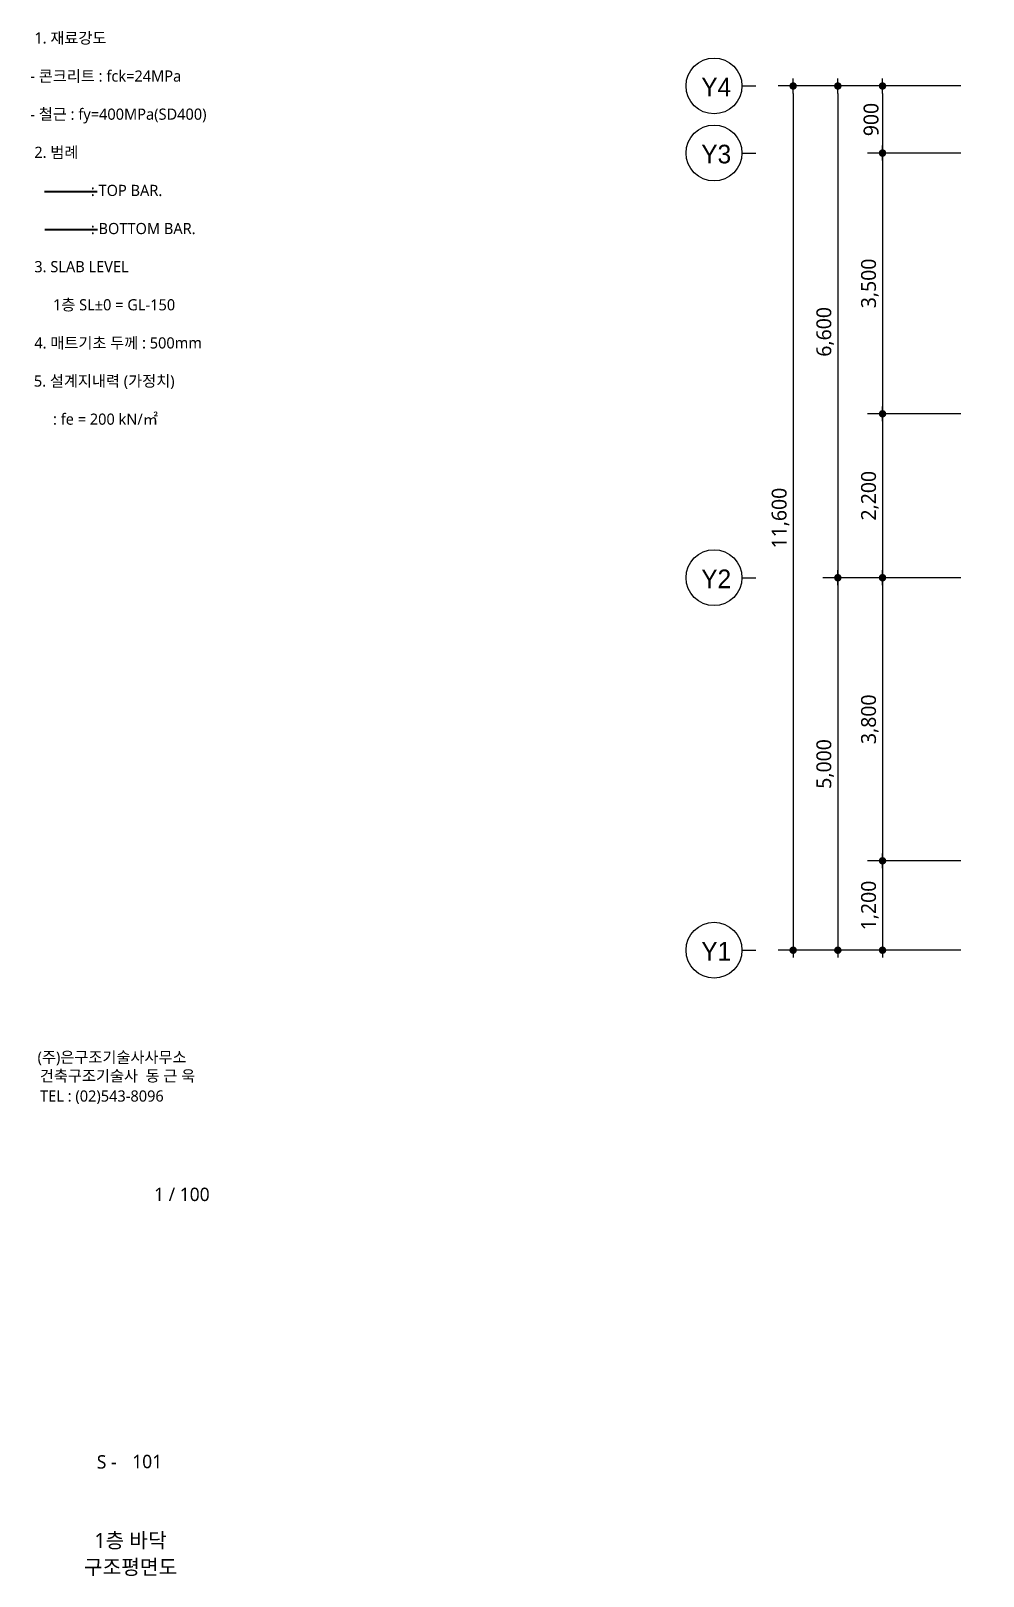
# Model space of a CAD drawing. Extents: x 4530 to 250084, y -28397 to -2308.
# Drawn here: x 37734 to 50517, y -28397 to -7656 of the extents above; entities that cross this region are included whole.
import ezdxf
from ezdxf.enums import TextEntityAlignment as Align

# ---------------------------------------------------------------- set-up
doc = ezdxf.new("R2010")
doc.units = 0
doc.header["$LTSCALE"] = 100
doc.header["$MEASUREMENT"] = 0
doc.header["$PDMODE"] = 34
doc.header["$PDSIZE"] = 3
doc.linetypes.add('HID', pattern=[3.45, 2.25, -1.2])
doc.layers.get('0').update_dxf_attribs({"linetype": 'CONTINUOUS'})
doc.layers.get('Defpoints').update_dxf_attribs({"color": 171, "linetype": 'CONTINUOUS'})
for name, color, linetype in [('buble', 3, 'CONTINUOUS'), ('DIM', 1, 'CONTINUOUS'), ('TEXT', 3, 'CONTINUOUS')]:
    doc.layers.add(name, color=color, linetype=linetype)
doc.styles.add('HY울릉도M', font='')
doc.styles.get("Standard").update_dxf_attribs({"font": 'malgun.ttf'})
doc.styles.add('맑은고딕', font='malgun.ttf')
doc.styles.get('HY울릉도M').set_extended_font_data('HY울릉도M')
doc.dimstyles.new('YenaA1-100', dxfattribs={"dimscale": 100, "dimtxt": 2, "dimasz": 1, "dimexe": 2, "dimexo": 3, "dimgap": 0.5, "dimtad": 1, "dimdec": 0, "dimzin": 9, "dimlunit": 6, "dimtxsty": 'STANDARD', "dimblk": 'dots', "dimcen": 0, "dimclrt": 3, "dimadec": 0, "dimazin": 0, "dimtm": 1e-09, "dimtfac": 1, "dimtdec": 0, "dimtix": 1, "dimtmove": 2, "dimatfit": 3, "dimldrblk": 'dots', "dimfxl": 1, "dimtolj": 1, "dimtzin": 0, "dimarcsym": 0})

# ---------------------------------------------------------------- blocks, each defined once
blk = doc.blocks.new('dots')
blk.add_line((-1, 0), (1, 0))
at = {"const_width": 0.5}
blk.add_lwpolyline([(-0.25, 0, 1), (0.25, 0, 1)], format="xyb", close=True, dxfattribs=at)
blk = doc.blocks.new('*D111')
at = {"layer": 'Defpoints', "color": 0, "transparency": 16777216}
for p in [(50517, -8396), (47967, -19996), (50517, -19996)]:
    blk.add_point(p, dxfattribs=at)
at = {"layer": 'DIM', "color": 0, "lineweight": -2, "transparency": 16777216}
for p, q in [((50217, -8396), (47767, -8396)), ((47967, -8496), (47967, -19896)), ((50217, -19996), (47767, -19996))]:
    blk.add_line(p, q, dxfattribs=at)
at = {"layer": 'DIM', "color": 0, "lineweight": -2, "transparency": 16777216, "xscale": 100, "yscale": 100, "zscale": 100}
for p, rotation in [((47967, -8396), 90), ((47967, -19996), 270)]:
    blk.add_blockref('dots', p, dxfattribs=dict(at, rotation=rotation))
at = {"layer": 'DIM', "color": 3, "transparency": 16777216, "insert": (47797, -14196), "char_height": 200, "attachment_point": 5, "rotation": 90}
blk.add_mtext('\\A1;11,600', dxfattribs=at)
blk = doc.blocks.new('*D112')
at = {"layer": 'Defpoints', "color": 0, "transparency": 16777216}
for p in [(50517, -9296), (49167, -12796), (50517, -12796)]:
    blk.add_point(p, dxfattribs=at)
at = {"layer": 'DIM', "color": 0, "lineweight": -2, "transparency": 16777216}
for p, q in [((50217, -9296), (48967, -9296)), ((49167, -9396), (49167, -12696)), ((50217, -12796), (48967, -12796))]:
    blk.add_line(p, q, dxfattribs=at)
at = {"layer": 'DIM', "color": 0, "lineweight": -2, "transparency": 16777216, "xscale": 100, "yscale": 100, "zscale": 100}
for p, rotation in [((49167, -9296), 90), ((49167, -12796), 270)]:
    blk.add_blockref('dots', p, dxfattribs=dict(at, rotation=rotation))
at = {"layer": 'DIM', "color": 3, "transparency": 16777216, "insert": (48997, -11046), "char_height": 200, "attachment_point": 5, "rotation": 90}
blk.add_mtext('\\A1;3,500', dxfattribs=at)
blk = doc.blocks.new('*D113')
at = {"layer": 'Defpoints', "color": 0, "transparency": 16777216}
for p in [(50517, -8396), (49167, -9296), (50517, -9296)]:
    blk.add_point(p, dxfattribs=at)
at = {"layer": 'DIM', "color": 0, "lineweight": -2, "transparency": 16777216}
for p, q in [((50217, -8396), (48967, -8396)), ((49167, -8496), (49167, -9196)), ((50217, -9296), (48967, -9296))]:
    blk.add_line(p, q, dxfattribs=at)
at = {"layer": 'DIM', "color": 0, "lineweight": -2, "transparency": 16777216, "xscale": 100, "yscale": 100, "zscale": 100}
for p, rotation in [((49167, -8396), 90), ((49167, -9296), 270)]:
    blk.add_blockref('dots', p, dxfattribs=dict(at, rotation=rotation))
at = {"layer": 'DIM', "color": 3, "transparency": 16777216, "insert": (49014, -8846), "char_height": 200, "attachment_point": 5, "rotation": 90}
blk.add_mtext('\\A1;900', dxfattribs=at)
blk = doc.blocks.new('*D114')
at = {"layer": 'Defpoints', "color": 0, "transparency": 16777216}
for p in [(50517, -14996), (49167, -18796), (50517, -18796)]:
    blk.add_point(p, dxfattribs=at)
at = {"layer": 'DIM', "color": 0, "lineweight": -2, "transparency": 16777216}
for p, q in [((50217, -14996), (48967, -14996)), ((49167, -15096), (49167, -18696)), ((50217, -18796), (48967, -18796))]:
    blk.add_line(p, q, dxfattribs=at)
at = {"layer": 'DIM', "color": 0, "lineweight": -2, "transparency": 16777216, "xscale": 100, "yscale": 100, "zscale": 100}
for p, rotation in [((49167, -14996), 90), ((49167, -18796), 270)]:
    blk.add_blockref('dots', p, dxfattribs=dict(at, rotation=rotation))
at = {"layer": 'DIM', "color": 3, "transparency": 16777216, "insert": (48997, -16896), "char_height": 200, "attachment_point": 5, "rotation": 90}
blk.add_mtext('\\A1;3,800', dxfattribs=at)
blk = doc.blocks.new('*D115')
at = {"layer": 'Defpoints', "color": 0, "transparency": 16777216}
for p in [(50517, -18796), (49167, -19996), (50517, -19996)]:
    blk.add_point(p, dxfattribs=at)
at = {"layer": 'DIM', "color": 0, "lineweight": -2, "transparency": 16777216}
for p, q in [((50217, -18796), (48967, -18796)), ((49167, -18896), (49167, -19896)), ((50217, -19996), (48967, -19996))]:
    blk.add_line(p, q, dxfattribs=at)
at = {"layer": 'DIM', "color": 0, "lineweight": -2, "transparency": 16777216, "xscale": 100, "yscale": 100, "zscale": 100}
for p, rotation in [((49167, -18796), 90), ((49167, -19996), 270)]:
    blk.add_blockref('dots', p, dxfattribs=dict(at, rotation=rotation))
at = {"layer": 'DIM', "color": 3, "transparency": 16777216, "insert": (48997, -19396), "char_height": 200, "attachment_point": 5, "rotation": 90}
blk.add_mtext('\\A1;1,200', dxfattribs=at)
blk = doc.blocks.new('*D116')
at = {"layer": 'Defpoints', "color": 0, "transparency": 16777216}
for p in [(50517, -14996), (48567, -19996), (50517, -19996)]:
    blk.add_point(p, dxfattribs=at)
at = {"layer": 'DIM', "color": 0, "lineweight": -2, "transparency": 16777216}
for p, q in [((50217, -14996), (48367, -14996)), ((48567, -15096), (48567, -19896)), ((50217, -19996), (48367, -19996))]:
    blk.add_line(p, q, dxfattribs=at)
at = {"layer": 'DIM', "color": 0, "lineweight": -2, "transparency": 16777216, "xscale": 100, "yscale": 100, "zscale": 100}
for p, rotation in [((48567, -14996), 90), ((48567, -19996), 270)]:
    blk.add_blockref('dots', p, dxfattribs=dict(at, rotation=rotation))
at = {"layer": 'DIM', "color": 3, "transparency": 16777216, "insert": (48397, -17496), "char_height": 200, "attachment_point": 5, "rotation": 90}
blk.add_mtext('\\A1;5,000', dxfattribs=at)
blk = doc.blocks.new('*D117')
at = {"layer": 'Defpoints', "color": 0, "transparency": 16777216}
for p in [(50517, -8396), (48567, -14996), (50517, -14996)]:
    blk.add_point(p, dxfattribs=at)
at = {"layer": 'DIM', "color": 0, "lineweight": -2, "transparency": 16777216}
for p, q in [((50217, -8396), (48367, -8396)), ((48567, -8496), (48567, -14896)), ((50217, -14996), (48367, -14996))]:
    blk.add_line(p, q, dxfattribs=at)
at = {"layer": 'DIM', "color": 0, "lineweight": -2, "transparency": 16777216, "xscale": 100, "yscale": 100, "zscale": 100}
for p, rotation in [((48567, -8396), 90), ((48567, -14996), 270)]:
    blk.add_blockref('dots', p, dxfattribs=dict(at, rotation=rotation))
at = {"layer": 'DIM', "color": 3, "transparency": 16777216, "insert": (48397, -11696), "char_height": 200, "attachment_point": 5, "rotation": 90}
blk.add_mtext('\\A1;6,600', dxfattribs=at)
blk = doc.blocks.new('*D118')
at = {"layer": 'Defpoints', "color": 0, "transparency": 16777216}
for p in [(50517, -12796), (49167, -14996), (50517, -14996)]:
    blk.add_point(p, dxfattribs=at)
at = {"layer": 'DIM', "color": 0, "lineweight": -2, "transparency": 16777216}
for p, q in [((50217, -12796), (48967, -12796)), ((49167, -12896), (49167, -14896)), ((50217, -14996), (48967, -14996))]:
    blk.add_line(p, q, dxfattribs=at)
at = {"layer": 'DIM', "color": 0, "lineweight": -2, "transparency": 16777216, "xscale": 100, "yscale": 100, "zscale": 100}
for p, rotation in [((49167, -12796), 90), ((49167, -14996), 270)]:
    blk.add_blockref('dots', p, dxfattribs=dict(at, rotation=rotation))
at = {"layer": 'DIM', "color": 3, "transparency": 16777216, "insert": (48997, -13896), "char_height": 200, "attachment_point": 5, "rotation": 90}
blk.add_mtext('\\A1;2,200', dxfattribs=at)

msp = doc.modelspace()

# ---------------------------------------------------------------- linework, layer by layer
at = {"layer": 'buble'}
for p, q in [((47279.7, -8395.5), (47467.2, -8395.5)), ((47279.7, -9295.5), (47467.2, -9295.5)), ((47279.7, -14995.5), (47467.2, -14995.5)), ((47279.7, -19995.5), (47467.2, -19995.5))]:
    msp.add_line(p, q, dxfattribs=at)
for centre in [(46904.7, -8395.5), (46904.7, -9295.5), (46904.7, -14995.5), (46904.7, -19995.5)]:
    msp.add_circle(centre, 375, dxfattribs=at)
at = {"layer": 'TEXT', "const_width": 25}
msp.add_lwpolyline([(38626.1, -9813.8), (37914.3, -9813.8)], dxfattribs=at)
at = {"layer": 'TEXT', "linetype": 'HID', "ltscale": 0.5, "const_width": 25}
msp.add_lwpolyline([(38632.5, -10325.5), (37920.6, -10325.5)], dxfattribs=at)

# ---------------------------------------------------------------- texts
at = {"layer": 'buble', "style": 'HY울릉도M'}
for s, p in [('Y4', (46934.4, -8409.6)), ('Y3', (46934.4, -9309.6)), ('Y2', (46934.4, -15009.6)), ('Y1', (46934.4, -20009.6))]:
    msp.add_text(s, height=250, dxfattribs=at).set_placement(p, align=Align.MIDDLE)
at = {"layer": 'TEXT', "style": '맑은고딕'}
for s, p in [('1. 재료강도', (37780.3, -7825.7)), ('   - 콘크리트 : fck=24MPa', (37573.8, -8337.4)), ('   - 철근 : fy=400MPa(SD400)', (37573.8, -8849.1)), ('2. 범례', (37780.3, -9360.8)), ('          : TOP BAR.', (38030.8, -9872.5)), ('          : BOTTOM BAR.', (38030.8, -10384.2)), ('3. SLAB LEVEL', (37780.3, -10895.9)), ('1층 SL%%P0 = GL-150', (38030.8, -11407.6)), ('4. 매트기초 두께 : 500mm', (37780.3, -11919.3)), ('5. 설계지내력 (가정치)', (37774, -12431)), (': fe = 200 kN/㎡', (38030.8, -12942.7))]:
    msp.add_text(s, height=150, dxfattribs=at).set_placement(p)
at = {"layer": 'TEXT'}
for s, height, p in [('(주)은구조기술사사무소', 150, (37823.8, -21507.3)), ('건축구조기술사  동 근 욱', 150, (37854.6, -21757.5)), ('TEL : (02)543-8096', 150, (37857.6, -22028.2)), ('S -', 180, (38618.7, -26954.1))]:
    msp.add_text(s, height=height, dxfattribs=at).set_placement(p)
msp.add_text('1 / 100', height=180, dxfattribs=at).set_placement((39761.2, -23273), align=Align.MIDDLE)
for s, height, p in [('101', 180, (39295.2, -26949.1)), ('1층 바닥', 200, (39071.9, -28018.2)), ('구조평면도', 200, (39071.9, -28375.5))]:
    msp.add_text(s, height=height, dxfattribs=at).set_placement(p, align=Align.CENTER)

# ---------------------------------------------------------------- dimensions: what is measured, and where the dimension line sits
at = {"layer": 'DIM'}
for base, p1, p2, picture, middle in [((47967.2, -19995.5), (50517.2, -8395.5), (50517.2, -19995.5), '*D111', (47796.6, -14195.5)), ((48567.2, -14995.5), (50517.2, -8395.5), (50517.2, -14995.5), '*D117', (48397.1, -11695.5)), ((49167.2, -9295.5), (50517.2, -8395.5), (50517.2, -9295.5), '*D113', (49013.9, -8845.5)), ((49167.2, -12795.5), (50517.2, -9295.5), (50517.2, -12795.5), '*D112', (48997.1, -11045.5)), ((49167.2, -14995.5), (50517.2, -12795.5), (50517.2, -14995.5), '*D118', (48997.1, -13895.5)), ((48567.2, -19995.5), (50517.2, -14995.5), (50517.2, -19995.5), '*D116', (48397.1, -17495.5)), ((49167.2, -18795.5), (50517.2, -14995.5), (50517.2, -18795.5), '*D114', (48997.1, -16895.5)), ((49167.2, -19995.5), (50517.2, -18795.5), (50517.2, -19995.5), '*D115', (48996.6, -19395.5))]:
    dim = msp.add_linear_dim(base=base, p1=p1, p2=p2, angle=270, dimstyle='YenaA1-100', dxfattribs=at)
    dim.commit()
    dim.dimension.update_dxf_attribs({"geometry": picture, "text_midpoint": middle})

doc.saveas('drawing.dxf')
